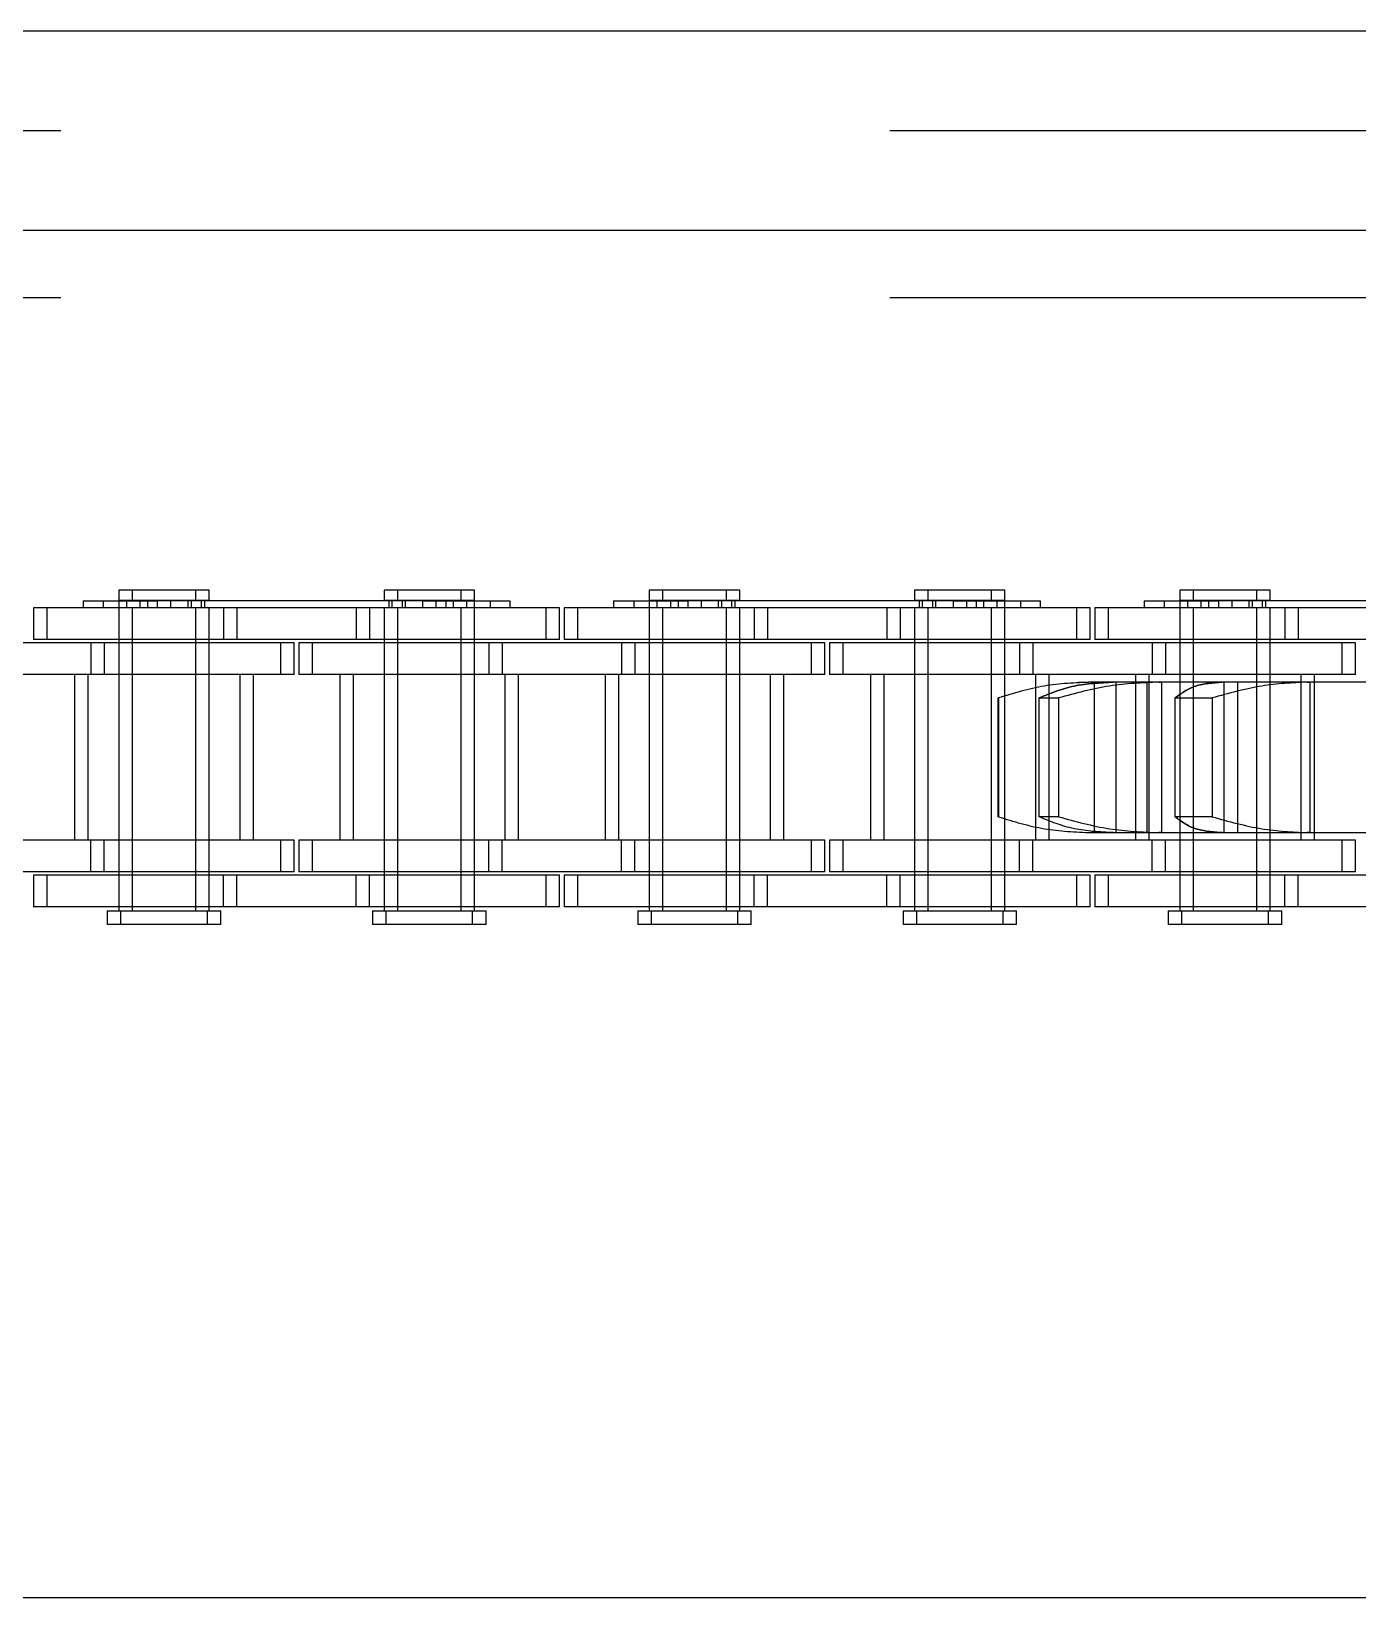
# Model space of a CAD drawing. Header units: metres. Extents: x 0 to 21025, y 0 to 14850.
# Drawn here: x 3013.5 to 3077, y 9261.1 to 9336.1 of the extents above; entities that cross this region are included whole.
import ezdxf

# ---------------------------------------------------------------- set-up
doc = ezdxf.new("R2010")
doc.units = ezdxf.units.M
doc.header["$LTSCALE"] = 25
doc.linetypes.add('HIDDEN2', pattern=[4.7625, 3.175, -1.5875])
doc.layers.add('SL4', color=4, linetype='Continuous')
doc.layers.add('ST1', color=7, linetype='HIDDEN2')

msp = doc.modelspace()

# ---------------------------------------------------------------- linework, layer by layer
at = {"layer": 'SL4'}
for p, q in [((4205.539, 9336.149), (2880.564, 9336.149)), ((2880.564, 9326.624), (4205.539, 9326.624)), ((2880.564, 9261.149), (4205.539, 9261.149))]:
    msp.add_line(p, q, dxfattribs=at)
at = {"layer": 'ST1'}
for p, q in [((4205.539, 9331.386), (2880.564, 9331.386)), ((2880.564, 9326.624), (4205.539, 9326.624)), ((4205.539, 9323.386), (2880.564, 9323.386)), ((3021.375, 9309.384), (3017.685, 9309.384)), ((3017.685, 9309.384), (3017.685, 9308.91)), ((3018.324, 9309.384), (3018.324, 9308.91)), ((3022.014, 9309.384), (3021.375, 9309.384)), ((3021.375, 9308.91), (3021.375, 9309.384)), ((3022.014, 9308.91), (3022.014, 9309.384)), ((3034.075, 9309.384), (3030.385, 9309.384)), ((3030.385, 9309.384), (3030.385, 9308.91)), ((3031.024, 9309.384), (3031.024, 9308.91)), ((3034.714, 9309.384), (3034.075, 9309.384)), ((3034.075, 9308.91), (3034.075, 9309.384)), ((3034.714, 9308.91), (3034.714, 9309.384)), ((3046.775, 9309.384), (3043.085, 9309.384)), ((3043.085, 9309.384), (3043.085, 9308.91)), ((3043.724, 9309.384), (3043.724, 9308.91)), ((3047.414, 9309.384), (3046.775, 9309.384)), ((3046.775, 9308.91), (3046.775, 9309.384)), ((3047.414, 9308.91), (3047.414, 9309.384)), ((3059.475, 9309.384), (3055.785, 9309.384)), ((3055.785, 9309.384), (3055.785, 9308.91)), ((3056.424, 9309.384), (3056.424, 9308.91)), ((3060.114, 9309.384), (3059.475, 9309.384)), ((3059.475, 9308.91), (3059.475, 9309.384)), ((3060.114, 9308.91), (3060.114, 9309.384)), ((3072.175, 9309.384), (3068.485, 9309.384)), ((3068.485, 9309.384), (3068.485, 9308.91)), ((3069.124, 9309.384), (3069.124, 9308.91)), ((3072.814, 9309.384), (3072.175, 9309.384)), ((3072.175, 9308.91), (3072.175, 9309.384)), ((3072.814, 9308.91), (3072.814, 9309.384)), ((3022.705, 9308.541), (3013.61, 9308.541)), ((3013.61, 9308.541), (3013.61, 9307.021)), ((3014.249, 9308.541), (3014.249, 9307.021)), ((3015.978, 9308.873), (3019.53, 9308.873)), ((3015.978, 9308.873), (3015.978, 9308.541)), ((3016.938, 9308.873), (3016.938, 9308.541)), ((3017.685, 9308.91), (3021.375, 9308.91)), ((3017.685, 9308.873), (3017.685, 9307.021)), ((3017.685, 9308.541), (3017.685, 9294.042)), ((3018.054, 9308.91), (3018.054, 9308.541)), ((3018.324, 9308.541), (3018.324, 9307.021)), ((3018.324, 9308.541), (3018.324, 9294.042)), ((3018.693, 9308.91), (3018.693, 9308.541)), ((3019.062, 9308.873), (3019.062, 9308.541)), ((3019.53, 9308.873), (3019.53, 9308.541)), ((3032.23, 9308.873), (3019.53, 9308.873)), ((3020.169, 9308.873), (3020.169, 9308.541)), ((3021.006, 9308.541), (3021.006, 9308.91)), ((3021.149, 9308.873), (3021.149, 9308.541)), ((3021.375, 9308.91), (3022.014, 9308.91)), ((3021.375, 9307.021), (3021.375, 9308.541)), ((3021.375, 9294.042), (3021.375, 9308.541)), ((3021.645, 9308.541), (3021.645, 9308.91)), ((3021.788, 9308.873), (3021.788, 9308.541)), ((3022.014, 9307.021), (3022.014, 9308.541)), ((3022.014, 9294.042), (3022.014, 9308.541)), ((3022.705, 9308.541), (3022.705, 9307.021)), ((3029.055, 9308.541), (3022.705, 9308.541)), ((3023.344, 9308.541), (3023.344, 9307.021)), ((3029.055, 9308.541), (3029.055, 9307.021)), ((3038.15, 9308.541), (3029.055, 9308.541)), ((3029.694, 9308.541), (3029.694, 9307.021)), ((3030.385, 9308.91), (3034.075, 9308.91)), ((3030.385, 9308.541), (3030.385, 9307.021)), ((3030.385, 9308.541), (3030.385, 9294.042)), ((3030.611, 9308.873), (3030.611, 9308.541)), ((3030.754, 9308.91), (3030.754, 9308.541)), ((3031.024, 9308.541), (3031.024, 9307.021)), ((3031.024, 9308.541), (3031.024, 9294.042)), ((3031.25, 9308.873), (3031.25, 9308.541)), ((3031.393, 9308.91), (3031.393, 9308.541)), ((3032.23, 9308.873), (3032.23, 9308.541)), ((3032.23, 9308.873), (3035.461, 9308.873)), ((3032.869, 9308.873), (3032.869, 9308.541)), ((3033.337, 9308.873), (3033.337, 9308.541)), ((3033.706, 9308.541), (3033.706, 9308.91)), ((3034.075, 9308.91), (3034.714, 9308.91)), ((3034.075, 9307.021), (3034.075, 9308.541)), ((3034.075, 9294.042), (3034.075, 9308.541)), ((3034.345, 9308.541), (3034.345, 9308.91)), ((3034.714, 9307.021), (3034.714, 9308.873)), ((3034.714, 9294.042), (3034.714, 9308.541)), ((3035.461, 9308.873), (3035.461, 9308.541)), ((3035.461, 9308.873), (3036.421, 9308.873)), ((3036.421, 9308.541), (3036.421, 9308.873)), ((3038.789, 9308.541), (3038.15, 9308.541)), ((3038.15, 9307.021), (3038.15, 9308.541)), ((3038.789, 9307.021), (3038.789, 9308.541)), ((3048.105, 9308.541), (3039.01, 9308.541)), ((3039.01, 9308.541), (3039.01, 9307.021)), ((3039.649, 9308.541), (3039.649, 9307.021)), ((3041.378, 9308.873), (3044.93, 9308.873)), ((3041.378, 9308.873), (3041.378, 9308.541)), ((3042.338, 9308.873), (3042.338, 9308.541)), ((3043.085, 9308.91), (3046.775, 9308.91)), ((3043.085, 9308.873), (3043.085, 9307.021)), ((3043.085, 9308.541), (3043.085, 9294.042)), ((3043.454, 9308.91), (3043.454, 9308.541)), ((3043.724, 9308.541), (3043.724, 9307.021)), ((3043.724, 9308.541), (3043.724, 9294.042)), ((3044.093, 9308.91), (3044.093, 9308.541)), ((3044.462, 9308.873), (3044.462, 9308.541)), ((3044.93, 9308.873), (3044.93, 9308.541)), ((3057.63, 9308.873), (3044.93, 9308.873)), ((3045.569, 9308.873), (3045.569, 9308.541)), ((3046.406, 9308.541), (3046.406, 9308.91)), ((3046.549, 9308.873), (3046.549, 9308.541)), ((3046.775, 9308.91), (3047.414, 9308.91)), ((3046.775, 9307.021), (3046.775, 9308.541)), ((3046.775, 9294.042), (3046.775, 9308.541)), ((3047.045, 9308.541), (3047.045, 9308.91)), ((3047.188, 9308.873), (3047.188, 9308.541)), ((3047.414, 9307.021), (3047.414, 9308.541)), ((3047.414, 9294.042), (3047.414, 9308.541)), ((3048.105, 9308.541), (3048.105, 9307.021)), ((3054.455, 9308.541), (3048.105, 9308.541)), ((3048.744, 9308.541), (3048.744, 9307.021)), ((3054.455, 9308.541), (3054.455, 9307.021)), ((3063.55, 9308.541), (3054.455, 9308.541)), ((3055.094, 9308.541), (3055.094, 9307.021)), ((3055.785, 9308.91), (3059.475, 9308.91)), ((3055.785, 9308.541), (3055.785, 9307.021)), ((3055.785, 9308.541), (3055.785, 9294.042)), ((3056.011, 9308.873), (3056.011, 9308.541)), ((3056.154, 9308.91), (3056.154, 9308.541)), ((3056.424, 9308.541), (3056.424, 9307.021)), ((3056.424, 9308.541), (3056.424, 9294.042)), ((3056.65, 9308.873), (3056.65, 9308.541)), ((3056.793, 9308.91), (3056.793, 9308.541)), ((3057.63, 9308.873), (3057.63, 9308.541)), ((3057.63, 9308.873), (3060.861, 9308.873)), ((3058.269, 9308.873), (3058.269, 9308.541)), ((3058.737, 9308.873), (3058.737, 9308.541)), ((3059.106, 9308.541), (3059.106, 9308.91)), ((3059.475, 9308.91), (3060.114, 9308.91)), ((3059.475, 9307.021), (3059.475, 9308.541)), ((3059.475, 9294.042), (3059.475, 9308.541)), ((3059.745, 9308.541), (3059.745, 9308.91)), ((3060.114, 9307.021), (3060.114, 9308.873)), ((3060.114, 9294.042), (3060.114, 9308.541)), ((3060.861, 9308.873), (3060.861, 9308.541)), ((3060.861, 9308.873), (3061.821, 9308.873)), ((3061.821, 9308.541), (3061.821, 9308.873)), ((3064.189, 9308.541), (3063.55, 9308.541)), ((3063.55, 9307.021), (3063.55, 9308.541)), ((3064.189, 9307.021), (3064.189, 9308.541)), ((3073.505, 9308.541), (3064.41, 9308.541)), ((3064.41, 9308.541), (3064.41, 9307.021)), ((3065.049, 9308.541), (3065.049, 9307.021)), ((3066.778, 9308.873), (3070.33, 9308.873)), ((3066.778, 9308.873), (3066.778, 9308.541)), ((3067.738, 9308.873), (3067.738, 9308.541)), ((3068.485, 9308.91), (3072.175, 9308.91)), ((3068.485, 9308.873), (3068.485, 9307.021)), ((3068.485, 9308.541), (3068.485, 9294.042)), ((3068.854, 9308.91), (3068.854, 9308.541)), ((3069.124, 9308.541), (3069.124, 9307.021)), ((3069.124, 9308.541), (3069.124, 9294.042)), ((3069.493, 9308.91), (3069.493, 9308.541)), ((3069.862, 9308.873), (3069.862, 9308.541)), ((3070.33, 9308.873), (3070.33, 9308.541)), ((3083.03, 9308.873), (3070.33, 9308.873)), ((3070.969, 9308.873), (3070.969, 9308.541)), ((3071.806, 9308.541), (3071.806, 9308.91)), ((3071.949, 9308.873), (3071.949, 9308.541)), ((3072.175, 9308.91), (3072.814, 9308.91)), ((3072.175, 9307.021), (3072.175, 9308.541)), ((3072.175, 9294.042), (3072.175, 9308.541)), ((3072.445, 9308.541), (3072.445, 9308.91)), ((3072.588, 9308.873), (3072.588, 9308.541)), ((3072.814, 9307.021), (3072.814, 9308.541)), ((3072.814, 9294.042), (3072.814, 9308.541)), ((3073.505, 9308.541), (3073.505, 9307.021)), ((3079.855, 9308.541), (3073.505, 9308.541)), ((3074.144, 9308.541), (3074.144, 9307.021)), ((3016.355, 9306.869), (3010.005, 9306.869)), ((3022.705, 9307.021), (3013.61, 9307.021)), ((3016.355, 9306.869), (3016.355, 9305.349)), ((3025.45, 9306.869), (3016.355, 9306.869)), ((3016.994, 9306.869), (3016.994, 9305.349)), ((3017.685, 9306.869), (3017.685, 9305.349)), ((3018.324, 9306.869), (3018.324, 9305.349)), ((3021.375, 9305.349), (3021.375, 9306.869)), ((3022.014, 9305.349), (3022.014, 9306.869)), ((3029.055, 9307.021), (3022.705, 9307.021)), ((3026.089, 9306.869), (3025.45, 9306.869)), ((3025.45, 9305.349), (3025.45, 9306.869)), ((3026.089, 9305.349), (3026.089, 9306.869)), ((3035.405, 9306.869), (3026.31, 9306.869)), ((3026.31, 9306.869), (3026.31, 9305.349)), ((3026.949, 9306.869), (3026.949, 9305.349)), ((3038.15, 9307.021), (3029.055, 9307.021)), ((3030.385, 9306.869), (3030.385, 9305.349)), ((3031.024, 9306.869), (3031.024, 9305.349)), ((3034.075, 9305.349), (3034.075, 9306.869)), ((3034.714, 9305.349), (3034.714, 9306.869)), ((3035.405, 9306.869), (3035.405, 9305.349)), ((3041.755, 9306.869), (3035.405, 9306.869)), ((3036.044, 9306.869), (3036.044, 9305.349)), ((3038.789, 9307.021), (3038.15, 9307.021)), ((3048.105, 9307.021), (3039.01, 9307.021)), ((3041.755, 9306.869), (3041.755, 9305.349)), ((3050.85, 9306.869), (3041.755, 9306.869)), ((3042.394, 9306.869), (3042.394, 9305.349)), ((3043.085, 9306.869), (3043.085, 9305.349)), ((3043.724, 9306.869), (3043.724, 9305.349)), ((3046.775, 9305.349), (3046.775, 9306.869)), ((3047.414, 9305.349), (3047.414, 9306.869)), ((3054.455, 9307.021), (3048.105, 9307.021)), ((3051.489, 9306.869), (3050.85, 9306.869)), ((3050.85, 9305.349), (3050.85, 9306.869)), ((3051.489, 9305.349), (3051.489, 9306.869)), ((3060.805, 9306.869), (3051.71, 9306.869)), ((3051.71, 9306.869), (3051.71, 9305.349)), ((3052.349, 9306.869), (3052.349, 9305.349)), ((3063.55, 9307.021), (3054.455, 9307.021)), ((3055.785, 9306.869), (3055.785, 9305.349)), ((3056.424, 9306.869), (3056.424, 9305.349)), ((3059.475, 9305.349), (3059.475, 9306.869)), ((3060.114, 9305.349), (3060.114, 9306.869)), ((3060.805, 9306.869), (3060.805, 9305.349)), ((3067.155, 9306.869), (3060.805, 9306.869)), ((3061.444, 9306.869), (3061.444, 9305.349)), ((3064.189, 9307.021), (3063.55, 9307.021)), ((3073.505, 9307.021), (3064.41, 9307.021)), ((3067.155, 9306.869), (3067.155, 9305.349)), ((3076.25, 9306.869), (3067.155, 9306.869)), ((3067.794, 9306.869), (3067.794, 9305.349)), ((3068.485, 9306.869), (3068.485, 9305.349)), ((3069.124, 9306.869), (3069.124, 9305.349)), ((3072.175, 9305.349), (3072.175, 9306.869)), ((3072.814, 9305.349), (3072.814, 9306.869)), ((3079.855, 9307.021), (3073.505, 9307.021)), ((3076.889, 9306.869), (3076.25, 9306.869)), ((3076.25, 9305.349), (3076.25, 9306.869)), ((3076.889, 9305.349), (3076.889, 9306.869)), ((3016.355, 9305.349), (3010.005, 9305.349)), ((3015.57, 9305.349), (3015.57, 9297.419)), ((3016.209, 9305.349), (3016.209, 9297.419)), ((3025.45, 9305.349), (3016.355, 9305.349)), ((3017.685, 9305.349), (3017.685, 9297.419)), ((3018.324, 9305.349), (3018.324, 9297.419)), ((3021.375, 9297.419), (3021.375, 9305.349)), ((3022.014, 9297.419), (3022.014, 9305.349)), ((3023.49, 9297.419), (3023.49, 9305.349)), ((3024.129, 9297.419), (3024.129, 9305.349)), ((3026.089, 9305.349), (3025.45, 9305.349)), ((3035.405, 9305.349), (3026.31, 9305.349)), ((3028.27, 9305.349), (3028.27, 9297.419)), ((3028.909, 9305.349), (3028.909, 9297.419)), ((3030.385, 9305.349), (3030.385, 9297.419)), ((3031.024, 9305.349), (3031.024, 9297.419)), ((3034.075, 9297.419), (3034.075, 9305.349)), ((3034.714, 9297.419), (3034.714, 9305.349)), ((3041.755, 9305.349), (3035.405, 9305.349)), ((3036.19, 9297.419), (3036.19, 9305.349)), ((3036.829, 9297.419), (3036.829, 9305.349)), ((3040.97, 9305.349), (3040.97, 9297.419)), ((3041.609, 9305.349), (3041.609, 9297.419)), ((3050.85, 9305.349), (3041.755, 9305.349)), ((3043.085, 9305.349), (3043.085, 9297.419)), ((3043.724, 9305.349), (3043.724, 9297.419)), ((3046.775, 9297.419), (3046.775, 9305.349)), ((3047.414, 9297.419), (3047.414, 9305.349)), ((3048.89, 9297.419), (3048.89, 9305.349)), ((3049.529, 9297.419), (3049.529, 9305.349)), ((3051.489, 9305.349), (3050.85, 9305.349)), ((3060.805, 9305.349), (3051.71, 9305.349)), ((3053.67, 9305.349), (3053.67, 9297.419)), ((3054.309, 9305.349), (3054.309, 9297.419)), ((3055.785, 9305.349), (3055.785, 9297.419)), ((3056.424, 9305.349), (3056.424, 9297.419)), ((3059.475, 9297.419), (3059.475, 9305.349)), ((3060.114, 9297.419), (3060.114, 9305.349)), ((3067.155, 9305.349), (3060.805, 9305.349)), ((3061.59, 9297.419), (3061.59, 9305.349)), ((3062.229, 9297.419), (3062.229, 9305.349)), ((3066.37, 9305.349), (3066.37, 9297.419)), ((3067.009, 9305.349), (3067.009, 9297.419)), ((3076.25, 9305.349), (3067.155, 9305.349)), ((3068.485, 9305.349), (3068.485, 9297.419)), ((3069.124, 9305.349), (3069.124, 9297.419)), ((3072.175, 9297.419), (3072.175, 9305.349)), ((3072.814, 9297.419), (3072.814, 9305.349)), ((3074.29, 9297.419), (3074.29, 9305.349)), ((3074.929, 9297.419), (3074.929, 9305.349)), ((3076.889, 9305.349), (3076.25, 9305.349)), ((3063.634, 9304.98), (3064.114, 9304.989)), ((3064.255, 9304.989), (3064.114, 9304.989)), ((3064.381, 9304.989), (3064.255, 9304.989)), ((3064.255, 9304.989), (3064.381, 9304.989)), ((3064.381, 9304.989), (3064.381, 9297.779)), ((3065.312, 9304.989), (3064.381, 9304.989)), ((3067.476, 9304.989), (3065.312, 9304.989)), ((3065.421, 9304.989), (3065.421, 9297.779)), ((3066.919, 9297.779), (3066.919, 9304.989)), ((3067.605, 9304.989), (3067.476, 9304.989)), ((3067.476, 9304.989), (3067.605, 9304.989)), ((3067.605, 9304.989), (3067.605, 9297.779)), ((3070.518, 9304.989), (3067.605, 9304.989)), ((3074.587, 9304.989), (3070.518, 9304.989)), ((3070.597, 9304.989), (3070.597, 9297.779)), ((3071.266, 9297.779), (3071.266, 9304.989)), ((3074.702, 9304.989), (3074.587, 9304.989)), ((3074.587, 9304.989), (3074.702, 9304.989)), ((3074.702, 9304.989), (3074.702, 9297.779)), ((3079.248, 9304.989), (3074.702, 9304.989)), ((3059.782, 9304.227), (3059.805, 9304.227)), ((3059.782, 9298.541), (3059.782, 9304.227)), ((3059.805, 9304.227), (3059.805, 9298.541)), ((3061.743, 9304.227), (3062.682, 9304.227)), ((3061.743, 9298.541), (3061.743, 9304.227)), ((3062.682, 9304.227), (3062.682, 9298.541)), ((3068.262, 9304.227), (3070.026, 9304.227)), ((3068.262, 9298.541), (3068.262, 9304.227)), ((3070.026, 9304.227), (3070.026, 9298.541)), ((3059.805, 9298.541), (3059.782, 9298.541)), ((3062.682, 9298.541), (3061.743, 9298.541)), ((3070.026, 9298.541), (3068.262, 9298.541)), ((3064.114, 9297.779), (3064.255, 9297.779)), ((3064.255, 9297.779), (3064.381, 9297.779)), ((3064.381, 9297.779), (3064.255, 9297.779)), ((3064.381, 9297.779), (3065.312, 9297.779)), ((3065.312, 9297.779), (3067.476, 9297.779)), ((3067.476, 9297.779), (3067.605, 9297.779)), ((3067.605, 9297.779), (3067.476, 9297.779)), ((3067.605, 9297.779), (3070.518, 9297.779)), ((3070.518, 9297.779), (3074.587, 9297.779)), ((3074.587, 9297.779), (3074.702, 9297.779)), ((3074.702, 9297.779), (3074.587, 9297.779)), ((3074.702, 9297.779), (3079.248, 9297.779)), ((3016.355, 9297.419), (3010.005, 9297.419)), ((3016.355, 9295.899), (3016.355, 9297.419)), ((3025.45, 9297.419), (3016.355, 9297.419)), ((3016.994, 9295.899), (3016.994, 9297.419)), ((3017.685, 9297.419), (3017.685, 9295.899)), ((3018.324, 9297.419), (3018.324, 9295.899)), ((3021.375, 9295.899), (3021.375, 9297.419)), ((3022.014, 9295.899), (3022.014, 9297.419)), ((3026.089, 9297.419), (3025.45, 9297.419)), ((3025.45, 9295.899), (3025.45, 9297.419)), ((3026.089, 9295.899), (3026.089, 9297.419)), ((3035.405, 9297.419), (3026.31, 9297.419)), ((3026.31, 9297.419), (3026.31, 9295.899)), ((3026.949, 9297.419), (3026.949, 9295.899)), ((3030.385, 9297.419), (3030.385, 9295.899)), ((3031.024, 9297.419), (3031.024, 9295.899)), ((3034.075, 9295.899), (3034.075, 9297.419)), ((3034.714, 9295.899), (3034.714, 9297.419)), ((3035.405, 9295.899), (3035.405, 9297.419)), ((3041.755, 9297.419), (3035.405, 9297.419)), ((3036.044, 9295.899), (3036.044, 9297.419)), ((3041.755, 9295.899), (3041.755, 9297.419)), ((3050.85, 9297.419), (3041.755, 9297.419)), ((3042.394, 9295.899), (3042.394, 9297.419)), ((3043.085, 9297.419), (3043.085, 9295.899)), ((3043.724, 9297.419), (3043.724, 9295.899)), ((3046.775, 9295.899), (3046.775, 9297.419)), ((3047.414, 9295.899), (3047.414, 9297.419)), ((3051.489, 9297.419), (3050.85, 9297.419)), ((3050.85, 9295.899), (3050.85, 9297.419)), ((3051.489, 9295.899), (3051.489, 9297.419)), ((3060.805, 9297.419), (3051.71, 9297.419)), ((3051.71, 9297.419), (3051.71, 9295.899)), ((3052.349, 9297.419), (3052.349, 9295.899)), ((3055.785, 9297.419), (3055.785, 9295.899)), ((3056.424, 9297.419), (3056.424, 9295.899)), ((3059.475, 9295.899), (3059.475, 9297.419)), ((3060.114, 9295.899), (3060.114, 9297.419)), ((3060.805, 9295.899), (3060.805, 9297.419)), ((3067.155, 9297.419), (3060.805, 9297.419)), ((3061.444, 9295.899), (3061.444, 9297.419)), ((3067.155, 9295.899), (3067.155, 9297.419)), ((3076.25, 9297.419), (3067.155, 9297.419)), ((3067.794, 9295.899), (3067.794, 9297.419)), ((3068.485, 9297.419), (3068.485, 9295.899)), ((3069.124, 9297.419), (3069.124, 9295.899)), ((3072.175, 9295.899), (3072.175, 9297.419)), ((3072.814, 9295.899), (3072.814, 9297.419)), ((3076.889, 9297.419), (3076.25, 9297.419)), ((3076.25, 9295.899), (3076.25, 9297.419)), ((3076.889, 9295.899), (3076.889, 9297.419)), ((3016.355, 9295.899), (3010.005, 9295.899)), ((3022.705, 9295.747), (3013.61, 9295.747)), ((3013.61, 9295.747), (3013.61, 9294.227)), ((3014.249, 9295.747), (3014.249, 9294.227)), ((3025.45, 9295.899), (3016.355, 9295.899)), ((3017.685, 9295.747), (3017.685, 9294.227)), ((3018.324, 9295.747), (3018.324, 9294.227)), ((3021.375, 9294.227), (3021.375, 9295.747)), ((3022.014, 9294.227), (3022.014, 9295.747)), ((3022.705, 9294.227), (3022.705, 9295.747)), ((3029.055, 9295.747), (3022.705, 9295.747)), ((3023.344, 9294.227), (3023.344, 9295.747)), ((3026.089, 9295.899), (3025.45, 9295.899)), ((3035.405, 9295.899), (3026.31, 9295.899)), ((3029.055, 9294.227), (3029.055, 9295.747)), ((3038.15, 9295.747), (3029.055, 9295.747)), ((3029.694, 9294.227), (3029.694, 9295.747)), ((3030.385, 9295.747), (3030.385, 9294.227)), ((3031.024, 9295.747), (3031.024, 9294.227)), ((3034.075, 9294.227), (3034.075, 9295.747)), ((3034.714, 9294.227), (3034.714, 9295.747)), ((3041.755, 9295.899), (3035.405, 9295.899)), ((3038.789, 9295.747), (3038.15, 9295.747)), ((3038.15, 9294.227), (3038.15, 9295.747)), ((3038.789, 9294.227), (3038.789, 9295.747)), ((3048.105, 9295.747), (3039.01, 9295.747)), ((3039.01, 9295.747), (3039.01, 9294.227)), ((3039.649, 9295.747), (3039.649, 9294.227)), ((3050.85, 9295.899), (3041.755, 9295.899)), ((3043.085, 9295.747), (3043.085, 9294.227)), ((3043.724, 9295.747), (3043.724, 9294.227)), ((3046.775, 9294.227), (3046.775, 9295.747)), ((3047.414, 9294.227), (3047.414, 9295.747)), ((3048.105, 9294.227), (3048.105, 9295.747)), ((3054.455, 9295.747), (3048.105, 9295.747)), ((3048.744, 9294.227), (3048.744, 9295.747)), ((3051.489, 9295.899), (3050.85, 9295.899)), ((3060.805, 9295.899), (3051.71, 9295.899)), ((3054.455, 9294.227), (3054.455, 9295.747)), ((3063.55, 9295.747), (3054.455, 9295.747)), ((3055.094, 9294.227), (3055.094, 9295.747)), ((3055.785, 9295.747), (3055.785, 9294.227)), ((3056.424, 9295.747), (3056.424, 9294.227)), ((3059.475, 9294.227), (3059.475, 9295.747)), ((3060.114, 9294.227), (3060.114, 9295.747)), ((3067.155, 9295.899), (3060.805, 9295.899)), ((3064.189, 9295.747), (3063.55, 9295.747)), ((3063.55, 9294.227), (3063.55, 9295.747)), ((3064.189, 9294.227), (3064.189, 9295.747)), ((3073.505, 9295.747), (3064.41, 9295.747)), ((3064.41, 9295.747), (3064.41, 9294.227)), ((3065.049, 9295.747), (3065.049, 9294.227)), ((3076.25, 9295.899), (3067.155, 9295.899)), ((3068.485, 9295.747), (3068.485, 9294.227)), ((3069.124, 9295.747), (3069.124, 9294.227)), ((3072.175, 9294.227), (3072.175, 9295.747)), ((3072.814, 9294.227), (3072.814, 9295.747)), ((3073.505, 9294.227), (3073.505, 9295.747)), ((3079.855, 9295.747), (3073.505, 9295.747)), ((3074.144, 9294.227), (3074.144, 9295.747)), ((3076.889, 9295.899), (3076.25, 9295.899)), ((3022.705, 9294.227), (3013.61, 9294.227)), ((3017.132, 9294.042), (3021.929, 9294.042)), ((3017.132, 9294.042), (3017.132, 9293.384)), ((3017.771, 9294.042), (3017.771, 9293.384)), ((3021.929, 9294.042), (3022.568, 9294.042)), ((3021.929, 9293.384), (3021.929, 9294.042)), ((3022.568, 9293.384), (3022.568, 9294.042)), ((3029.055, 9294.227), (3022.705, 9294.227)), ((3038.15, 9294.227), (3029.055, 9294.227)), ((3029.832, 9294.042), (3034.629, 9294.042)), ((3029.832, 9294.042), (3029.832, 9293.384)), ((3030.471, 9294.042), (3030.471, 9293.384)), ((3034.629, 9294.042), (3035.268, 9294.042)), ((3034.629, 9293.384), (3034.629, 9294.042)), ((3035.268, 9293.384), (3035.268, 9294.042)), ((3038.789, 9294.227), (3038.15, 9294.227)), ((3048.105, 9294.227), (3039.01, 9294.227)), ((3042.532, 9294.042), (3047.329, 9294.042)), ((3042.532, 9294.042), (3042.532, 9293.384)), ((3043.171, 9294.042), (3043.171, 9293.384)), ((3047.329, 9294.042), (3047.968, 9294.042)), ((3047.329, 9293.384), (3047.329, 9294.042)), ((3047.968, 9293.384), (3047.968, 9294.042)), ((3054.455, 9294.227), (3048.105, 9294.227)), ((3063.55, 9294.227), (3054.455, 9294.227)), ((3055.232, 9294.042), (3060.029, 9294.042)), ((3055.232, 9294.042), (3055.232, 9293.384)), ((3055.871, 9294.042), (3055.871, 9293.384)), ((3060.029, 9294.042), (3060.668, 9294.042)), ((3060.029, 9293.384), (3060.029, 9294.042)), ((3060.668, 9293.384), (3060.668, 9294.042)), ((3064.189, 9294.227), (3063.55, 9294.227)), ((3073.505, 9294.227), (3064.41, 9294.227)), ((3067.932, 9294.042), (3072.729, 9294.042)), ((3067.932, 9294.042), (3067.932, 9293.384)), ((3068.571, 9294.042), (3068.571, 9293.384)), ((3072.729, 9294.042), (3073.368, 9294.042)), ((3072.729, 9293.384), (3072.729, 9294.042)), ((3073.368, 9293.384), (3073.368, 9294.042)), ((3079.855, 9294.227), (3073.505, 9294.227)), ((3021.929, 9293.384), (3017.132, 9293.384)), ((3022.568, 9293.384), (3021.929, 9293.384)), ((3034.629, 9293.384), (3029.832, 9293.384)), ((3035.268, 9293.384), (3034.629, 9293.384)), ((3047.329, 9293.384), (3042.532, 9293.384)), ((3047.968, 9293.384), (3047.329, 9293.384)), ((3060.029, 9293.384), (3055.232, 9293.384)), ((3060.668, 9293.384), (3060.029, 9293.384)), ((3072.729, 9293.384), (3067.932, 9293.384)), ((3073.368, 9293.384), (3072.729, 9293.384))]:
    msp.add_line(p, q, dxfattribs=at)
for points, knots in [([(3064.255, 9304.989), (3063.489, 9304.953), (3061.909, 9304.88), (3060.521, 9304.449), (3059.805, 9304.227)], [0, 0, 0, 0, 0.484725, 1, 1, 1, 1]), ([(3061.743, 9304.227), (3062.282, 9304.449), (3063.326, 9304.88), (3064.663, 9304.953), (3065.312, 9304.989)], [0, 0, 0, 0, 0.515264, 1, 1, 1, 1]), ([(3065.312, 9304.989), (3064.663, 9304.953), (3063.326, 9304.88), (3062.282, 9304.449), (3061.743, 9304.227)], [0, 0, 0, 0, 0.484736, 1, 1, 1, 1]), ([(3067.476, 9304.989), (3066.685, 9304.953), (3065.053, 9304.88), (3063.488, 9304.449), (3062.682, 9304.227)], [0, 0, 0, 0, 0.484722, 1, 1, 1, 1]), ([(3068.262, 9304.227), (3068.558, 9304.449), (3069.133, 9304.88), (3070.066, 9304.953), (3070.518, 9304.989)], [0, 0, 0, 0, 0.515263, 1, 1, 1, 1]), ([(3070.518, 9304.989), (3070.066, 9304.953), (3069.133, 9304.88), (3068.558, 9304.449), (3068.262, 9304.227)], [0, 0, 0, 0, 0.484737, 1, 1, 1, 1]), ([(3074.587, 9304.989), (3073.866, 9304.953), (3072.378, 9304.88), (3070.825, 9304.449), (3070.026, 9304.227)], [0, 0, 0, 0, 0.484736, 1, 1, 1, 1]), ([(3059.805, 9298.541), (3060.521, 9298.318), (3061.909, 9297.887), (3063.489, 9297.814), (3064.255, 9297.779)], [0, 0, 0, 0, 0.515254, 1, 1, 1, 1]), ([(3065.312, 9297.779), (3064.663, 9297.814), (3063.326, 9297.887), (3062.282, 9298.318), (3061.743, 9298.541)], [0, 0, 0, 0, 0.484736, 1, 1, 1, 1]), ([(3062.682, 9298.541), (3063.488, 9298.318), (3065.052, 9297.887), (3066.685, 9297.814), (3067.476, 9297.779)], [0, 0, 0, 0, 0.5152562, 1, 1, 1, 1]), ([(3070.518, 9297.779), (3070.066, 9297.814), (3069.133, 9297.887), (3068.558, 9298.318), (3068.262, 9298.541)], [0, 0, 0, 0, 0.484737, 1, 1, 1, 1]), ([(3068.262, 9298.541), (3068.558, 9298.318), (3069.133, 9297.887), (3070.066, 9297.814), (3070.518, 9297.779)], [0, 0, 0, 0, 0.515263, 1, 1, 1, 1]), ([(3070.026, 9298.541), (3070.825, 9298.318), (3072.378, 9297.887), (3073.866, 9297.814), (3074.587, 9297.779)], [0, 0, 0, 0, 0.515264, 1, 1, 1, 1])]:
    msp.add_open_spline(points, degree=3, knots=knots, dxfattribs=at)

doc.saveas('drawing.dxf')
